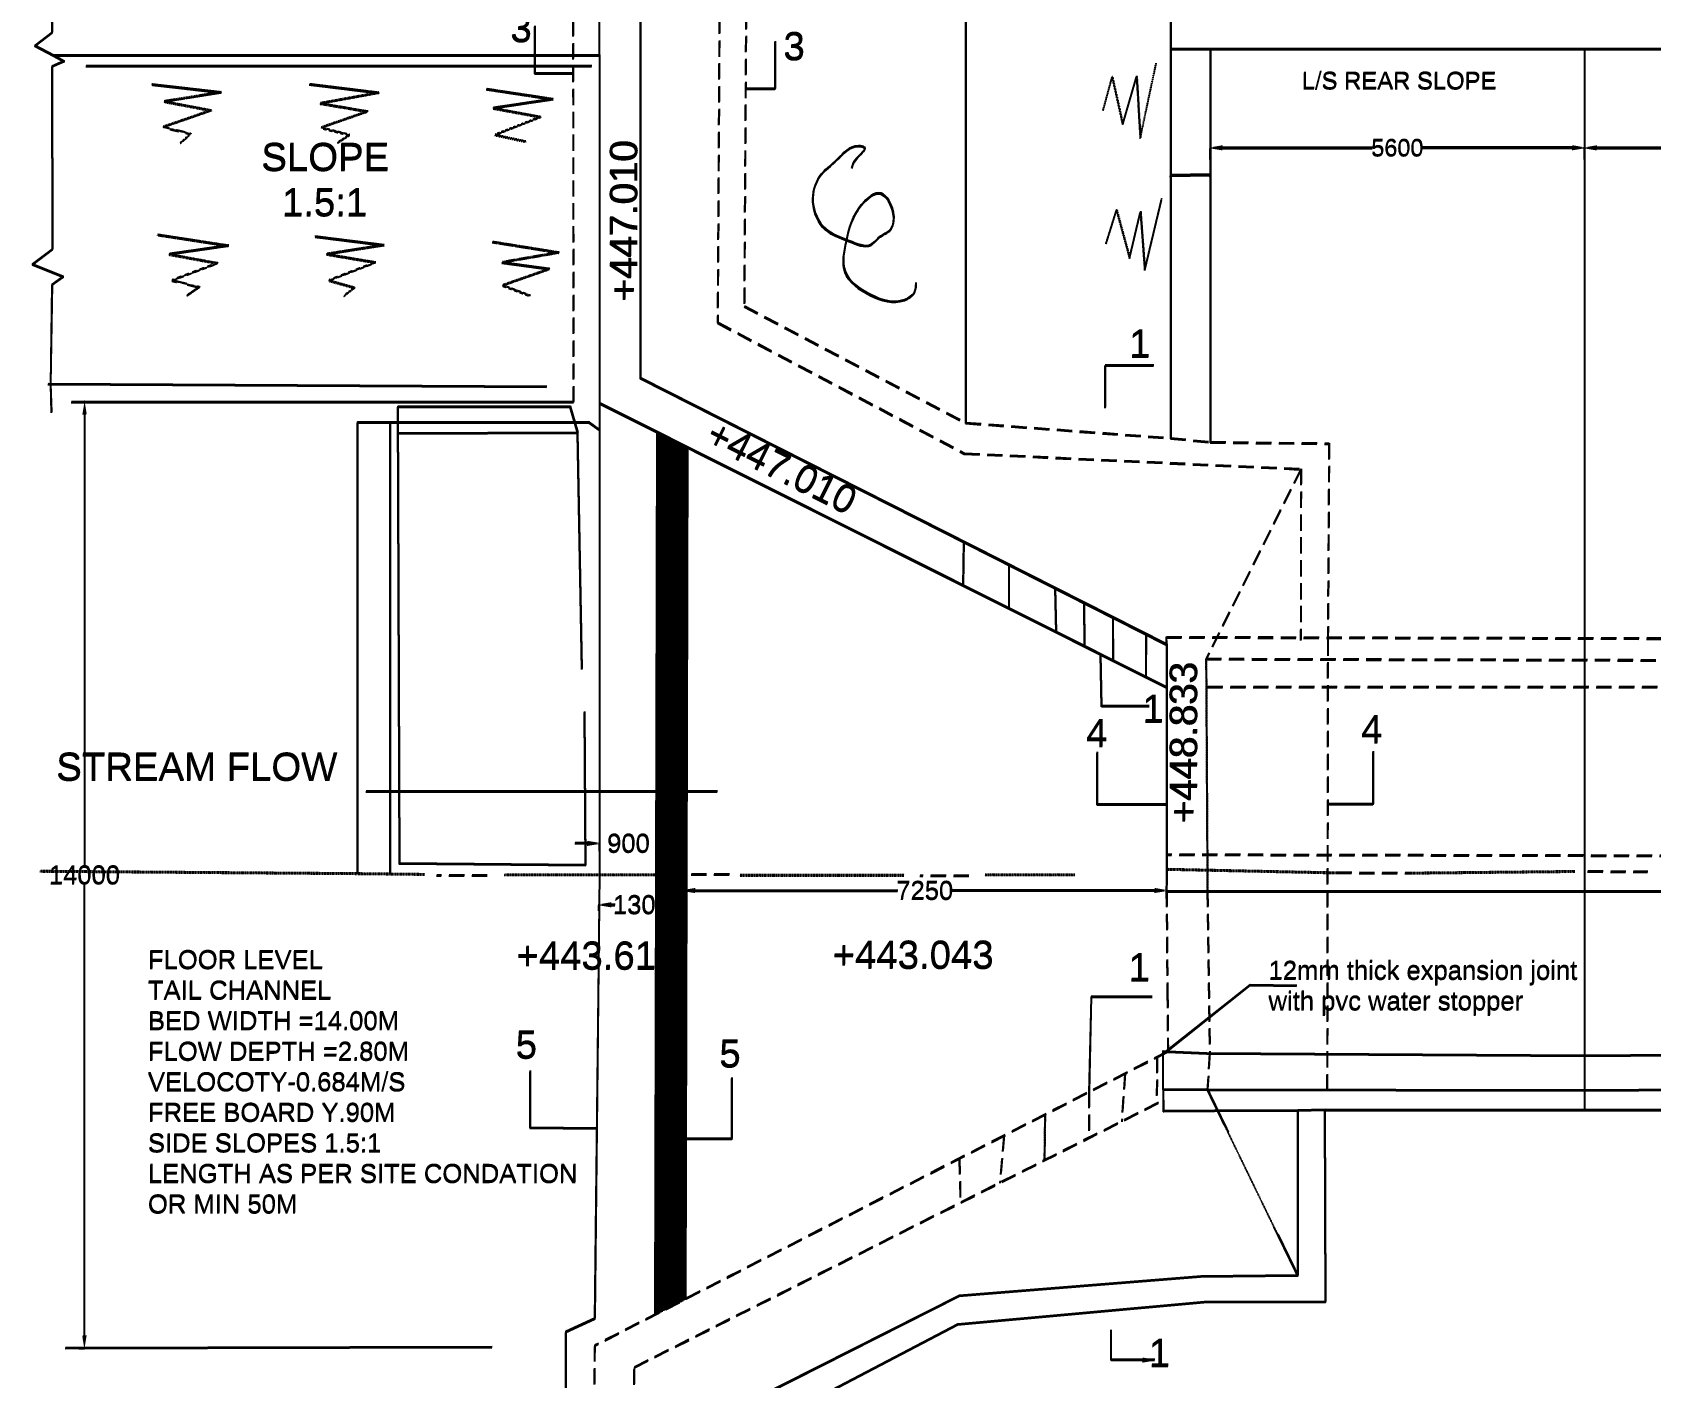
# Model space of a CAD drawing. Header units: inches. Extents: x 112 to 101600, y 95 to 62139.
# Drawn here: x 251 to 26786, y 19334 to 41389 of the extents above; entities that cross this region are included whole.
import ezdxf

# ---------------------------------------------------------------- set-up
doc = ezdxf.new("R2010")
doc.units = ezdxf.units.IN
doc.header["$MEASUREMENT"] = 0
doc.linetypes.add('HIDDEN2', pattern=[0.1875, 0.125, -0.0625])
for name, color, linetype in [('DIM', 7, 'Continuous'), ('DIMENSION', 255, 'Continuous'), ('DRAWING', 7, 'Continuous'), ('HATCH', 7, 'Continuous'), ('TEXT', 255, 'Continuous')]:
    doc.layers.add(name, color=color, linetype=linetype)
doc.styles.get("Standard").update_dxf_attribs({"font": 'arial.ttf'})
doc.linetypes.add('FENCELINE2', pattern='A,0.25,-0.1,[132,ltypeshp.shx,S=0.1,R=0,X=-0.1,Y=0],-0.1,1', length=1.45)
doc.dimstyles.new('HOZ', dxfattribs={"dimtxt": 300, "dimasz": 200, "dimexe": 0.18, "dimexo": 0.0625, "dimgap": 0.09, "dimtad": 0, "dimtih": 1, "dimtoh": 1, "dimdec": 0, "dimzin": 0, "dimdsep": 46, "dimtxsty": 'Standard', "dimcen": 0, "dimadec": 0, "dimazin": 0, "dimtfac": 1, "dimtdec": 0, "dimtofl": 0, "dimtmove": 0, "dimatfit": 3, "dimfxl": 1, "dimtolj": 1, "dimtzin": 0, "dimarcsym": 0})
doc.dimstyles.get("Standard").update_dxf_attribs({"dimtxt": 0.18, "dimasz": 0.18, "dimexe": 0.18, "dimexo": 0.0625, "dimgap": 0.09, "dimtad": 0, "dimtih": 1, "dimtoh": 1, "dimdec": 4, "dimzin": 0, "dimdsep": 46, "dimtxsty": 'Standard', "dimblk": 'OBLIQUE', "dimcen": 0.09, "dimadec": 0, "dimazin": 0, "dimtfac": 1, "dimtdec": 4, "dimtofl": 0, "dimtmove": 0, "dimatfit": 3, "dimfxl": 1, "dimtolj": 1, "dimtzin": 0, "dimarcsym": 0})

# ---------------------------------------------------------------- blocks, each defined once
blk = doc.blocks.new('*D35')
at = {"layer": 'Defpoints', "color": 0, "transparency": 16777216}
for p in [(19564, 39487), (19564, 39307), (25699, 39307)]:
    blk.add_point(p, dxfattribs=at)
at = {"layer": 'DIM', "color": 0, "lineweight": -2, "transparency": 16777216}
for p, q in [((19564, 39307), (19564, 39487)), ((19764, 39487), (22221, 39487)), ((25499, 39487), (23042, 39487)), ((25699, 39307), (25699, 39487))]:
    blk.add_line(p, q, dxfattribs=at)
at = {"layer": 'DIM', "color": 0, "transparency": 16777216}
for points in [[(19764, 39520), (19764, 39454), (19564, 39487)], [(25499, 39520), (25499, 39454), (25699, 39487)]]:
    blk.add_solid(points, dxfattribs=at)
at = {"layer": 'DIM', "color": 0, "transparency": 16777216, "insert": (22631, 39487), "char_height": 275, "attachment_point": 5}
blk.add_mtext('\\A1;5600', dxfattribs=at)
blk = doc.blocks.new('*D36')
at = {"layer": 'Defpoints', "color": 0, "transparency": 16777216}
for p in [(25699, 39307), (35502, 39487), (35502, 39281)]:
    blk.add_point(p, dxfattribs=at)
at = {"layer": 'DIM', "color": 0, "lineweight": -2, "transparency": 16777216}
for p, q in [((25699, 39307), (25699, 39487)), ((25899, 39487), (30134, 39487)), ((35302, 39487), (31033, 39487)), ((35502, 39281), (35502, 39487))]:
    blk.add_line(p, q, dxfattribs=at)
at = {"layer": 'DIM', "color": 0, "transparency": 16777216}
for points in [[(25899, 39520), (25899, 39453), (25699, 39487)], [(35302, 39520), (35302, 39453), (35502, 39487)]]:
    blk.add_solid(points, dxfattribs=at)
at = {"layer": 'DIM', "color": 0, "transparency": 16777216, "insert": (30583, 39487), "char_height": 300, "attachment_point": 5}
blk.add_mtext('\\A1;8925', dxfattribs=at)
blk = doc.blocks.new('*D53')
at = {"layer": 'Defpoints', "color": 0, "transparency": 16777216}
for p in [(10916, 27132), (18848, 27311), (18848, 27191)]:
    blk.add_point(p, dxfattribs=at)
at = {"layer": 'DIM', "color": 0, "lineweight": -2, "transparency": 16777216}
for p, q in [((10916, 27132), (10916, 27311)), ((11116, 27311), (14436, 27311)), ((18648, 27311), (15328, 27311)), ((18848, 27191), (18848, 27311))]:
    blk.add_line(p, q, dxfattribs=at)
at = {"layer": 'DIM', "color": 0, "transparency": 16777216}
for points in [[(11116, 27344), (11116, 27278), (10916, 27311)], [(18648, 27344), (18648, 27278), (18848, 27311)]]:
    blk.add_solid(points, dxfattribs=at)
at = {"layer": 'DIM', "color": 0, "transparency": 16777216, "insert": (14882, 27311), "char_height": 300, "attachment_point": 5}
blk.add_mtext('\\A1;7250', dxfattribs=at)
blk = doc.blocks.new('*D54')
at = {"layer": 'Defpoints', "color": 0, "transparency": 16777216}
for p in [(10928, 27077), (9542, 26985), (10928, 26995)]:
    blk.add_point(p, dxfattribs=at)
at = {"layer": 'DIM', "color": 0, "lineweight": -2, "transparency": 16777216}
for p, q in [((9542, 26985), (9542, 27077)), ((9742, 27077), (9802, 27077)), ((10728, 27077), (10669, 27077)), ((10928, 26995), (10928, 27077))]:
    blk.add_line(p, q, dxfattribs=at)
at = {"layer": 'DIM', "color": 0, "transparency": 16777216}
for points in [[(9742, 27111), (9742, 27044), (9542, 27077)], [(10728, 27111), (10728, 27044), (10928, 27077)]]:
    blk.add_solid(points, dxfattribs=at)
at = {"layer": 'DIM', "color": 0, "transparency": 16777216, "insert": (10235, 27077), "char_height": 300, "attachment_point": 5}
blk.add_mtext('\\A1;1300', dxfattribs=at)
blk = doc.blocks.new('*D55')
at = {"layer": 'Defpoints', "color": 0, "transparency": 16777216}
for p in [(9548, 27965), (10498, 28083), (10498, 27958)]:
    blk.add_point(p, dxfattribs=at)
at = {"layer": 'DIM', "color": 0, "lineweight": -2, "transparency": 16777216}
for p, q in [((9348, 28083), (9148, 28083)), ((9548, 27965), (9548, 28084)), ((10498, 27958), (10498, 28084)), ((10698, 28083), (10898, 28083))]:
    blk.add_line(p, q, dxfattribs=at)
at = {"layer": 'DIM', "color": 0, "transparency": 16777216}
for points in [[(9348, 28117), (9348, 28050), (9548, 28083)], [(10698, 28117), (10698, 28050), (10498, 28083)]]:
    blk.add_solid(points, dxfattribs=at)
at = {"layer": 'DIM', "color": 0, "transparency": 16777216, "insert": (10023, 28083), "char_height": 300, "attachment_point": 5}
blk.add_mtext('\\A1;900', dxfattribs=at)
blk = doc.blocks.new('*D56')
at = {"layer": 'Defpoints', "color": 0, "transparency": 16777216}
for p in [(1107, 35320), (1013, 19810), (1103, 19810)]:
    blk.add_point(p, dxfattribs=at)
at = {"layer": 'DIM', "color": 0, "lineweight": -2, "transparency": 16777216}
for p, q in [((1107, 35320), (1103, 35320)), ((1103, 35120), (1103, 27718)), ((1103, 20010), (1103, 27412)), ((1013, 19810), (1104, 19810))]:
    blk.add_line(p, q, dxfattribs=at)
at = {"layer": 'DIM', "color": 0, "transparency": 16777216}
for points in [[(1070, 35120), (1137, 35120), (1103, 35320)], [(1070, 20010), (1137, 20010), (1103, 19810)]]:
    blk.add_solid(points, dxfattribs=at)
at = {"layer": 'DIM', "color": 0, "transparency": 16777216, "insert": (1103, 27565), "char_height": 300, "attachment_point": 5}
blk.add_mtext('\\A1;14000', dxfattribs=at)
blk = doc.blocks.new('_Oblique')
at = {"color": 0, "linetype": 'ByBlock', "lineweight": -2}
blk.add_line((-0.5, -0.5), (0.5, 0.5), dxfattribs=at)
blk = doc.blocks.new('*D62')
at = {"layer": 'Defpoints', "color": 0, "transparency": 16777216}
for p in [(18912, 39015), (19564, 39039), (19564, 39015)]:
    blk.add_point(p, dxfattribs=at)
at = {"layer": 'DIMENSION', "color": 0, "lineweight": -2, "transparency": 16777216}
for p, q in [((18912, 39015), (18912, 39039)), ((18912, 39039), (19238, 39039)), ((19564, 39039), (19238, 39039)), ((19564, 39015), (19564, 39039))]:
    blk.add_line(p, q, dxfattribs=at)
at = {"layer": 'DIMENSION', "color": 0, "lineweight": -2, "transparency": 16777216, "xscale": 0.18, "yscale": 0.18, "zscale": 0.18, "rotation": 180}
blk.add_blockref('_Oblique', (18912, 39039), dxfattribs=at)
at = {"layer": 'DIMENSION', "color": 0, "lineweight": -2, "transparency": 16777216, "xscale": 0.18, "yscale": 0.18, "zscale": 0.18}
blk.add_blockref('_Oblique', (19564, 39039), dxfattribs=at)
at = {"layer": 'DIMENSION', "color": 0, "transparency": 16777216, "insert": (19238, 39039), "char_height": 0.18, "attachment_point": 5}
blk.add_mtext('\\A1;600', dxfattribs=at)
blk = doc.blocks.new('*D98')
at = {"layer": 'Defpoints', "color": 0, "transparency": 16777216}
for p in [(19568, 39504), (19568, 39324), (25704, 39324)]:
    blk.add_point(p, dxfattribs=at)
at = {"layer": 'DIM', "color": 0, "lineweight": -2, "transparency": 16777216}
for p, q in [((19568, 39324), (19568, 39505)), ((19768, 39504), (22226, 39504)), ((25504, 39504), (23046, 39504)), ((25704, 39324), (25704, 39505))]:
    blk.add_line(p, q, dxfattribs=at)
at = {"layer": 'DIM', "color": 0, "transparency": 16777216}
for points in [[(19768, 39538), (19768, 39471), (19568, 39504)], [(25504, 39538), (25504, 39471), (25704, 39504)]]:
    blk.add_solid(points, dxfattribs=at)
at = {"layer": 'DIM', "color": 0, "transparency": 16777216, "insert": (22636, 39504), "char_height": 275, "attachment_point": 5}
blk.add_mtext('\\A1;5600', dxfattribs=at)
blk = doc.blocks.new('*D99')
at = {"layer": 'Defpoints', "color": 0, "transparency": 16777216}
for p in [(25704, 39324), (35507, 39504), (35507, 39299)]:
    blk.add_point(p, dxfattribs=at)
at = {"layer": 'DIM', "color": 0, "lineweight": -2, "transparency": 16777216}
for p, q in [((25704, 39324), (25704, 39504)), ((25904, 39504), (30139, 39504)), ((35307, 39504), (31037, 39504)), ((35507, 39299), (35507, 39504))]:
    blk.add_line(p, q, dxfattribs=at)
at = {"layer": 'DIM', "color": 0, "transparency": 16777216}
for points in [[(25904, 39537), (25904, 39471), (25704, 39504)], [(35307, 39537), (35307, 39471), (35507, 39504)]]:
    blk.add_solid(points, dxfattribs=at)
at = {"layer": 'DIM', "color": 0, "transparency": 16777216, "insert": (30588, 39504), "char_height": 300, "attachment_point": 5}
blk.add_mtext('\\A1;8925', dxfattribs=at)
blk = doc.blocks.new('*D116')
at = {"layer": 'Defpoints', "color": 0, "transparency": 16777216}
for p in [(10920, 27149), (18853, 27328), (18853, 27208)]:
    blk.add_point(p, dxfattribs=at)
at = {"layer": 'DIM', "color": 0, "lineweight": -2, "transparency": 16777216}
for p, q in [((10920, 27149), (10920, 27329)), ((11120, 27328), (14440, 27328)), ((18653, 27328), (15333, 27328)), ((18853, 27208), (18853, 27329))]:
    blk.add_line(p, q, dxfattribs=at)
at = {"layer": 'DIM', "color": 0, "transparency": 16777216}
for points in [[(11120, 27362), (11120, 27295), (10920, 27328)], [(18653, 27362), (18653, 27295), (18853, 27328)]]:
    blk.add_solid(points, dxfattribs=at)
at = {"layer": 'DIM', "color": 0, "transparency": 16777216, "insert": (14886, 27328), "char_height": 300, "attachment_point": 5}
blk.add_mtext('\\A1;7250', dxfattribs=at)
blk = doc.blocks.new('*D117')
at = {"layer": 'Defpoints', "color": 0, "transparency": 16777216}
for p in [(10933, 27095), (9546, 27003), (10933, 27013)]:
    blk.add_point(p, dxfattribs=at)
at = {"layer": 'DIM', "color": 0, "lineweight": -2, "transparency": 16777216}
for p, q in [((9546, 27003), (9546, 27095)), ((9746, 27095), (9806, 27095)), ((10733, 27095), (10673, 27095)), ((10933, 27013), (10933, 27095))]:
    blk.add_line(p, q, dxfattribs=at)
at = {"layer": 'DIM', "color": 0, "transparency": 16777216}
for points in [[(9746, 27128), (9746, 27061), (9546, 27095)], [(10733, 27128), (10733, 27061), (10933, 27095)]]:
    blk.add_solid(points, dxfattribs=at)
at = {"layer": 'DIM', "color": 0, "transparency": 16777216, "insert": (10240, 27095), "char_height": 300, "attachment_point": 5}
blk.add_mtext('\\A1;1300', dxfattribs=at)
blk = doc.blocks.new('*D118')
at = {"layer": 'Defpoints', "color": 0, "transparency": 16777216}
for p in [(9553, 27983), (10503, 28101), (10503, 27975)]:
    blk.add_point(p, dxfattribs=at)
at = {"layer": 'DIM', "color": 0, "lineweight": -2, "transparency": 16777216}
for p, q in [((9353, 28101), (9153, 28101)), ((9553, 27983), (9553, 28101)), ((10503, 27976), (10503, 28101)), ((10703, 28101), (10903, 28101))]:
    blk.add_line(p, q, dxfattribs=at)
at = {"layer": 'DIM', "color": 0, "transparency": 16777216}
for points in [[(9353, 28134), (9353, 28067), (9553, 28101)], [(10703, 28134), (10703, 28067), (10503, 28101)]]:
    blk.add_solid(points, dxfattribs=at)
at = {"layer": 'DIM', "color": 0, "transparency": 16777216, "insert": (10028, 28101), "char_height": 300, "attachment_point": 5}
blk.add_mtext('\\A1;900', dxfattribs=at)
blk = doc.blocks.new('*D119')
at = {"layer": 'Defpoints', "color": 0, "transparency": 16777216}
for p in [(1112, 35337), (1018, 19827), (1108, 19827)]:
    blk.add_point(p, dxfattribs=at)
at = {"layer": 'DIM', "color": 0, "lineweight": -2, "transparency": 16777216}
for p, q in [((1112, 35337), (1108, 35337)), ((1108, 35137), (1108, 27736)), ((1108, 20027), (1108, 27429)), ((1018, 19827), (1108, 19827))]:
    blk.add_line(p, q, dxfattribs=at)
at = {"layer": 'DIM', "color": 0, "transparency": 16777216}
for points in [[(1075, 35137), (1141, 35137), (1108, 35337)], [(1075, 20027), (1141, 20027), (1108, 19827)]]:
    blk.add_solid(points, dxfattribs=at)
at = {"layer": 'DIM', "color": 0, "transparency": 16777216, "insert": (1108, 27582), "char_height": 300, "attachment_point": 5}
blk.add_mtext('\\A1;14000', dxfattribs=at)
blk = doc.blocks.new('*D125')
at = {"layer": 'Defpoints', "color": 0, "transparency": 16777216}
for p in [(18917, 39033), (19568, 39056), (19568, 39033)]:
    blk.add_point(p, dxfattribs=at)
at = {"layer": 'DIMENSION', "color": 0, "lineweight": -2, "transparency": 16777216}
for p, q in [((18917, 39033), (18917, 39056)), ((18917, 39056), (19242, 39056)), ((19568, 39056), (19243, 39056)), ((19568, 39033), (19568, 39056))]:
    blk.add_line(p, q, dxfattribs=at)
at = {"layer": 'DIMENSION', "color": 0, "lineweight": -2, "transparency": 16777216, "xscale": 0.18, "yscale": 0.18, "zscale": 0.18, "rotation": 180}
blk.add_blockref('_Oblique', (18917, 39056), dxfattribs=at)
at = {"layer": 'DIMENSION', "color": 0, "lineweight": -2, "transparency": 16777216, "xscale": 0.18, "yscale": 0.18, "zscale": 0.18}
blk.add_blockref('_Oblique', (19568, 39056), dxfattribs=at)
at = {"layer": 'DIMENSION', "color": 0, "transparency": 16777216, "insert": (19243, 39056), "char_height": 0.18, "attachment_point": 5}
blk.add_mtext('\\A1;600', dxfattribs=at)

msp = doc.modelspace()

# ---------------------------------------------------------------- linework, layer by layer
at = {"layer": 'DRAWING'}
for points in [[(600.13974, 47840.91623), (583.72565, 46887.78255), (292.05613, 46666.90369), (820.27251, 46461.00221), (605.55049, 46353.76203), (576.25085, 42322.99496), (570.4209, 41377.00662), (291.04352, 41161.36676), (590.29455, 41002.68845), (770.36211, 40907.20736), (568.70962, 40816.08053), (575.72095, 37822.91011), (250.85124, 37576.91469), (753.8754, 37372.79076), (570.48114, 37241.94214), (545.78325, 35608.6148), (559.60992, 35152.85102)], [(604.64117, 47858.31543), (588.22709, 46905.18175), (296.55757, 46684.3029), (824.77395, 46478.40142), (610.05192, 46371.16124), (580.75228, 42340.39417), (574.92233, 41394.40582), (295.54496, 41178.76597), (594.79599, 41020.08766), (774.86354, 40924.60656), (573.21106, 40833.47973), (580.22238, 37840.30931), (255.35268, 37594.3139), (758.37683, 37390.18996), (574.98258, 37259.34134), (550.28469, 35626.01401), (564.11135, 35170.25023)], [(15553.1614, 42322.99496), (15553.1614, 34975.60657)], [(15557.66283, 42340.39417), (15557.66283, 34993.00578)], [(18912.48415, 42322.99496), (18912.48415, 41108.55023), (18912.48415, 34725.66711)], [(18916.98558, 42340.39417), (18916.98558, 41125.94943), (18916.98558, 34743.06631)], [(590.29455, 41002.68845), (9548.3245, 41002.68845), (9548.3245, 41626.4794), (10217.90237, 41626.4794), (10217.90237, 35715.36572), (18847.36278, 31344.41338), (18847.36278, 27661.21063), (18847.36278, 27388.65605)], [(594.79599, 41020.08766), (9552.82594, 41020.08766), (9552.82594, 41643.8786), (10222.4038, 41643.8786), (10222.4038, 35732.76493), (18851.86421, 31361.81258), (18851.86421, 27678.60984), (18851.86421, 27406.05526)], [(9548.3245, 41002.68845), (9548.3245, 35301.20325), (9548.3245, 27580.24484), (9468.21324, 20289.37703), (8991.78444, 20070.46669), (9007.09082, 13151.66245), (11871.14805, 13165.24643), (11864.56535, 18334.60117), (15421.37869, 20197.76706), (19459.09991, 20563.87329), (21457.46132, 20572.78451), (21444.44692, 23713.58753), (25606.91157, 23713.58753), (35419.43364, 23713.58753), (44694.61351, 23713.58753), (55133.2957, 23713.58753), (64429.2798, 23713.58753), (69882.39832, 23713.58753), (74044.64411, 23713.58753), (74509.51137, 23713.58753), (76317.97932, 23713.58753)], [(9552.82594, 41020.08766), (9552.82594, 35318.60246), (9552.82594, 27597.64404), (9472.71467, 20306.77623), (8996.28587, 20087.86589), (9011.59226, 13169.06165), (11875.64948, 13182.64564), (11869.06679, 18352.00037), (15425.88013, 20215.16627), (19463.60134, 20581.27249), (21461.96276, 20590.18372), (21448.94836, 23730.98673), (25611.413, 23730.98673), (35423.93508, 23730.98673), (44699.11494, 23730.98673), (55137.79713, 23730.98673), (64433.78124, 23730.98673), (69886.89976, 23730.98673), (74049.14554, 23730.98673), (74514.0128, 23730.98673), (76322.48075, 23730.98673)], [(18912.48415, 41108.55023), (19563.56246, 41108.55023), (25699.24675, 41108.55023), (34275.02792, 41108.55023)], [(18916.98558, 41125.94943), (19568.06389, 41125.94943), (25703.74818, 41125.94943), (34279.52935, 41125.94943)], [(19563.56246, 41108.55023), (19563.56246, 34659.50845)], [(19568.06389, 41125.94943), (19568.06389, 34676.90765)], [(25699.24675, 41108.55023), (25699.24675, 27361.36947), (25699.24675, 24602.39838), (25699.24675, 24187.49258)], [(25703.74818, 41125.94943), (25703.74818, 27378.76867), (25703.74818, 24619.79758), (25703.74818, 24204.89179)], [(888.48797, 35320.05307), (9123.31308, 35320.05307)], [(892.9894, 35337.45227), (9127.81452, 35337.45227)], [(9548.3245, 35301.20325), (18847.36278, 30640.21344)], [(9552.82594, 35318.60246), (18851.86421, 30657.61264)], [(9548.3245, 34861.10966), (9382.38453, 34981.84167), (9200.58323, 34981.84167), (6110.81263, 34981.84167), (5578.85431, 34981.84167), (5578.85431, 28376.5181), (5578.85431, 27590.49486)], [(9552.82594, 34878.50886), (9386.88597, 34999.24087), (9205.08467, 34999.24087), (6115.31407, 34999.24087), (5583.35575, 34999.24087), (5583.35575, 28393.9173), (5583.35575, 27607.89407)], [(6110.81263, 34981.84167), (6110.81263, 28379.65942), (6110.81263, 27584.47867)], [(6115.31407, 34999.24087), (6115.31407, 28397.05863), (6115.31407, 27601.87788)], [(10489.83398, 34829.28713), (10455.72507, 20353.69784)], [(10494.33541, 34846.68634), (10460.2265, 20371.09704)], [(10513.49902, 34817.42542), (10479.44672, 20365.86305)], [(10518.00046, 34834.82462), (10483.94816, 20383.26225)], [(10537.16406, 34805.56371), (10503.16838, 20378.02826)], [(10541.6655, 34822.96291), (10507.66982, 20395.42747)], [(10560.82911, 34793.70199), (10526.89004, 20390.19347)], [(10565.33054, 34811.1012), (10531.39147, 20407.59268)], [(10584.49415, 34781.84028), (10550.6117, 20402.35869)], [(10588.99558, 34799.23949), (10555.11313, 20419.75789)], [(10608.15919, 34769.97857), (10574.33335, 20414.5239)], [(10612.66063, 34787.37777), (10578.83479, 20431.92311)], [(10636.32567, 34775.51606), (10602.55645, 20444.08832)], [(10659.99071, 34763.65435), (10626.2781, 20456.25353)], [(10631.82424, 34758.11686), (10598.05501, 20426.68911)], [(10655.48928, 34746.25514), (10621.77667, 20438.85433)], [(10679.15432, 34734.39343), (10645.49833, 20451.01954)], [(10683.65576, 34751.79263), (10649.99976, 20468.41874)], [(10702.81937, 34722.53172), (10669.21999, 20463.18475)], [(10707.3208, 34739.93092), (10673.72142, 20480.58396)], [(10726.48441, 34710.67), (10692.94164, 20475.34997)], [(10730.98584, 34728.06921), (10697.44308, 20492.74917)], [(10750.14945, 34698.80829), (10716.6633, 20487.51518)], [(10754.65089, 34716.20749), (10721.16474, 20504.91438)], [(10773.81449, 34686.94658), (10740.38496, 20499.68039)], [(10778.31593, 34704.34578), (10744.88639, 20517.0796)], [(10797.47954, 34675.08486), (10764.10662, 20511.84561)], [(10797.47954, 34675.08486), (10764.10662, 20511.84561)], [(10801.98097, 34692.48407), (10768.60805, 20529.24481)], [(10801.98097, 34692.48407), (10768.60805, 20529.24481)], [(10821.14458, 34663.22315), (10787.82827, 20524.01082)], [(10825.64601, 34680.62235), (10792.32971, 20541.41002)], [(10844.80962, 34651.36144), (10811.54993, 20536.17603)], [(10849.31106, 34668.76064), (10816.05137, 20553.57524)], [(10868.47467, 34639.49972), (10835.27159, 20548.34125)], [(10868.47467, 34639.49972), (10835.27159, 20548.34125)], [(10872.9761, 34656.89893), (10839.77302, 20565.74045)], [(10872.9761, 34656.89893), (10839.77302, 20565.74045)], [(10892.13971, 34627.63801), (10858.99325, 20560.50646)], [(10896.64114, 34645.03721), (10863.49468, 20577.90566)], [(10915.80475, 34615.7763), (10882.71491, 20572.67167)], [(10920.30619, 34633.1755), (10887.21634, 20590.07088)], [(10939.4698, 34603.91458), (10906.43656, 20584.83689)], [(10943.97123, 34621.31379), (10910.938, 20602.23609)], [(10963.13484, 34592.05287), (10930.15822, 20597.0021)], [(10963.13484, 34592.05287), (10930.15822, 20597.0021)], [(10967.63627, 34609.45207), (10934.65966, 20614.4013)], [(10967.63627, 34609.45207), (10934.65966, 20614.4013)], [(10986.79988, 34580.19116), (10953.87988, 20609.16731)], [(10991.30132, 34597.59036), (10958.38131, 20626.56652)], [(15518.63306, 33030.46538), (15509.85401, 32313.08475)], [(15523.13449, 33047.86458), (15514.35545, 32330.48395)], [(16260.11214, 32654.895), (16260.11214, 31938.5227)], [(16264.61357, 32672.2942), (16264.61357, 31955.9219)], [(17015.00434, 32272.53067), (17032.39096, 31549.93818)], [(17019.50577, 32289.92987), (17036.8924, 31567.33738)], [(17493.27711, 32030.27827), (17498.61433, 31316.25139)], [(17497.77855, 32047.67747), (17503.11576, 31333.65059)], [(17965.38035, 31791.15083), (17967.31557, 31081.32261)], [(17969.88178, 31808.55003), (17971.817, 31098.72181)], [(18509.00941, 31515.79448), (18506.6083, 30811.01101)], [(18513.51084, 31533.19368), (18511.10973, 30828.41021)], [(77222.16339, 27294.41345), (18847.3635, 27294.41345), (18847.36278, 27388.65605)], [(77226.66482, 27311.81265), (18851.86494, 27311.81265), (18851.86421, 27406.05526)], [(18795.39431, 24070.74159), (18795.39431, 24689.31258), (18874.31077, 24686.10447)], [(18874.31077, 24686.10447), (19507.99396, 24660.34395), (25703.74818, 24619.79758), (35476.30409, 24691.31182), (44679.14409, 24656.2491), (55100.11206, 24684.10894), (64459.60933, 24570.12072), (69887.40556, 24533.5038), (76661.86345, 24570.36238), (76644.00667, 24096.6433)], [(18790.89288, 24053.34239), (18790.89288, 24671.91338), (18869.80934, 24668.70526)], [(18869.80934, 24668.70526), (19503.49252, 24642.94475), (25699.24675, 24602.39838), (35471.80265, 24673.91262), (44674.64265, 24638.8499), (55095.61062, 24666.70974), (64455.1079, 24552.72151), (69882.90413, 24516.1046), (76657.36202, 24552.96318), (76639.50523, 24079.24409)], [(25699.24675, 24187.49258), (25699.24675, 24036.45183), (25699.24675, 23713.58753)], [(25703.74818, 24204.89179), (25703.74818, 24053.85103), (25703.74818, 23730.98673)], [(18790.89288, 24053.34239), (19514.84211, 24046.45538), (25699.24675, 24036.45183), (35471.80265, 24097.63426), (44672.91752, 24097.63426), (55148.34621, 24090.98873), (64453.16375, 24100.63254), (69879.97135, 24100.63254), (76639.50523, 24079.24409), (74508.514, 21208.75199), (74509.51137, 23713.58753)], [(18790.89288, 24053.34239), (18792.39162, 23691.73811)], [(18795.39431, 24070.74159), (19519.34354, 24063.85458), (25703.74818, 24053.85103), (35476.30409, 24115.03346), (44677.41895, 24115.03346), (55152.84764, 24108.38793), (64457.66519, 24118.03174), (69884.47278, 24118.03174), (76644.00667, 24096.6433), (74513.01544, 21226.15119), (74514.0128, 23730.98673)], [(18795.39431, 24070.74159), (18796.89306, 23709.13732)], [(20995.42901, 23703.46296), (20995.42901, 20998.46697), (19406.85067, 20981.7833), (15449.01461, 20663.9883), (11388.06397, 18612.00671), (11411.21717, 13578.08472), (10030.76218, 13590.50736)], [(20999.93045, 23720.86217), (20999.93045, 21015.86618), (19411.3521, 20999.1825), (15453.51604, 20681.38751), (11392.5654, 18629.40591), (11415.71861, 13595.48392), (10035.26362, 13607.90656)], [(18801.23493, 23691.77477), (18792.39162, 23691.73811)], [(18805.73636, 23709.17397), (18796.89306, 23709.13732)], [(21444.44692, 23713.58753), (20995.42901, 23703.46296), (19632.05302, 23695.21827), (18801.23493, 23691.77477)], [(21448.94836, 23730.98673), (20999.93045, 23720.86217), (19636.55446, 23712.61748), (18805.73636, 23709.17397)], [(790.40486, 19809.16915), (7787.25906, 19828.30319)], [(794.9063, 19826.56835), (7791.76049, 19845.70239)]]:
    msp.add_lwpolyline(points, dxfattribs=at)
at = {"layer": 'DRAWING', "color": 3, "linetype": 'HIDDEN2', "ltscale": 2000}
for points in [[(9123.31308, 35320.05307), (9120.5609, 42065.57374), (11952.91276, 42061.93202)], [(9127.81452, 35337.45227), (9125.06234, 42082.97294), (11957.41419, 42079.33122)], [(11952.91276, 42061.93202), (11920.74968, 36890.64014), (15553.1614, 34975.60657), (18912.48415, 34725.66711), (19563.56246, 34659.50845), (21511.50071, 34637.45646), (21490.73446, 31419.06011), (21478.80381, 24043.27858)], [(11957.41419, 42079.33122), (11925.25111, 36908.03935), (15557.66283, 34993.00578), (18916.98558, 34743.06631), (19568.06389, 34676.90765), (21516.00214, 34654.85567), (21495.2359, 31436.45932), (21483.30525, 24060.67778)], [(10217.90237, 41626.4794), (11514.09528, 41615.00394), (11485.06592, 36619.80728), (15530.77226, 34474.61872), (21048.789, 34217.74288), (21047.47413, 31418.22007)], [(10222.4038, 41643.8786), (11518.59671, 41632.40315), (11489.56736, 36637.20649), (15535.27369, 34492.01792), (21053.29043, 34235.14209), (21051.97556, 31435.61927)], [(21053.29043, 34235.14209), (19498.80749, 31123.38853)], [(21048.789, 34217.74288), (19494.30605, 31105.98932)], [(18847.36278, 31344.41338), (18844.89037, 31463.61027), (35481.75671, 31420.12288), (55128.49342, 31380.73228), (76662.61015, 31275.45228)], [(18851.86421, 31361.81258), (18849.3918, 31481.00948), (35486.25815, 31437.52208), (55132.99486, 31398.13148), (76667.11159, 31292.85149)], [(19494.30605, 31105.98932), (76018.4768, 30956.42239)], [(19498.80749, 31123.38853), (76022.97823, 30973.82159)], [(40767.29228, 30646.58206), (19516.67422, 30640.7392)], [(40771.79372, 30663.98127), (19521.17565, 30658.1384)], [(76680.3515, 27775.53567), (18847.36278, 27894.09008)], [(76684.85294, 27792.93487), (18851.86421, 27911.48928)], [(21631.19765, 27602.56485), (22874.93912, 27598.63338)], [(21635.69908, 27619.96406), (22879.44055, 27616.03258)], [(25751.66088, 27624.55328), (26734.58613, 27618.15575)], [(25756.16232, 27641.95248), (26739.08756, 27635.55495)], [(7706.32817, 27553.78579), (6876.12894, 27553.78579)], [(7710.82961, 27571.18499), (6880.63037, 27571.18499)], [(11677.69253, 27569.1494), (10890.41032, 27569.1494)], [(11682.19396, 27586.54861), (10894.91175, 27586.54861)], [(15604.28352, 27550.0825), (14804.35266, 27550.0825)], [(15608.78495, 27567.4817), (14808.8541, 27567.4817)], [(18847.3635, 27294.41345), (18859.68636, 25638.83807)], [(18851.86494, 27311.81265), (18864.18779, 25656.23728)], [(19516.67422, 27294.41345), (19555.27457, 24640.8397), (19514.84211, 24046.45538)], [(19521.17565, 27311.81265), (19559.776, 24658.23891), (19519.34354, 24063.85458)], [(18859.68636, 25638.83807), (18869.80934, 24668.70526), (9468.16801, 19847.24747), (9420.70539, 13582.81986), (10030.76218, 13590.50736)], [(18864.18779, 25656.23728), (18874.31077, 24686.10447), (9472.66945, 19864.64668), (9425.20683, 13600.21906), (10035.26362, 13607.90656)], [(18691.49666, 24577.26091), (18684.34561, 23818.37406)], [(18695.99809, 24594.66011), (18688.84705, 23835.77327)], [(18164.26693, 24306.88089), (18113.22659, 23530.05803)], [(18168.76836, 24324.2801), (18117.72802, 23547.45724)], [(10106.27651, 13607.26752), (10124.3996, 19512.21307), (18796.14368, 23889.93945)], [(17574.45846, 24004.40854), (17575.19728, 23258.44657)], [(17578.9599, 24021.80774), (17579.69872, 23275.84577)], [(10101.77507, 13589.86832), (10119.89817, 19494.81387), (18791.64225, 23872.54025)], [(16180.34721, 23289.46437), (16113.96535, 22520.77794)], [(16184.84864, 23306.86358), (16118.46679, 22538.17715)], [(15449.74278, 22914.78741), (15464.04997, 22192.68342)], [(15454.24421, 22932.18662), (15468.55141, 22210.08263)]]:
    msp.add_lwpolyline(points, dxfattribs=at)
at = {"layer": 'DRAWING', "color": 6, "linetype": 'HIDDEN2'}
for points in [[(17805.86504, 40099.81956), (17955.23068, 40649.49567), (18128.18059, 39872.09647), (18356.15999, 40657.34821), (18415.8872, 39649.5863), (18674.67293, 40865.06205)], [(17810.36647, 40117.21877), (17959.73212, 40666.89488), (18132.68203, 39889.49567), (18360.66143, 40674.74742), (18420.38864, 39666.9855), (18679.17436, 40882.46125)], [(2203.11536, 40526.88015), (3347.51917, 40395.70286), (2409.48325, 40245.7857), (3182.42495, 40099.61677), (2390.72281, 39826.01823), (2844.73181, 39717.32831), (2672.13332, 39559.9156)], [(2207.6168, 40544.27936), (3352.0206, 40413.10207), (2413.98468, 40263.1849), (3186.92638, 40117.01597), (2395.22425, 39843.41743), (2849.23324, 39734.72751), (2676.63476, 39577.3148)], [(4788.46326, 40530.04832), (5931.28455, 40389.66525), (4970.50788, 40214.50307), (5746.38135, 40082.02424), (4983.77075, 39817.06658), (5454.59962, 39697.83572), (5249.0263, 39565.35689)], [(4792.9647, 40547.44752), (5935.78598, 40407.06445), (4975.00932, 40231.90227), (5750.88279, 40099.42344), (4988.27218, 39834.46578), (5459.10106, 39715.23492), (5253.52774, 39582.75609)], [(7691.9762, 40450.83068), (8792.10666, 40283.89429), (7804.33025, 40136.25885), (8585.01785, 39992.01664), (7835.91879, 39699.02435), (8336.82248, 39590.8427)], [(7696.47763, 40468.22989), (8796.60809, 40301.2935), (7808.83169, 40153.65805), (8589.51928, 40009.41585), (7840.42023, 39716.42356), (8341.32392, 39608.24191)], [(17855.71796, 37917.80257), (18026.76435, 38465.95918), (18240.57213, 37682.87844), (18418.74534, 38437.48352), (18490.01445, 37483.54879), (18767.96495, 38651.05081)], [(17860.2194, 37935.20177), (18031.26579, 38483.35838), (18245.07356, 37700.27764), (18423.24678, 38454.88272), (18494.51588, 37500.948), (18772.46638, 38668.45001)], [(2303.67707, 38061.33462), (3466.75092, 37882.18378), (2488.4643, 37741.03447), (3287.39864, 37594.45648), (2537.37848, 37312.15786), (2988.47774, 37203.58158), (2781.95024, 37062.43246)], [(2308.1785, 38078.73383), (3471.25235, 37899.58298), (2492.96574, 37758.43368), (3291.90008, 37611.85568), (2541.87991, 37329.55707), (2992.97918, 37220.98079), (2786.45168, 37079.83166)], [(4881.76895, 38033.05572), (6018.70509, 37891.09853), (5073.31791, 37742.96924), (5876.58796, 37607.18395), (5110.39212, 37310.92538), (5530.56424, 37193.65634), (5357.55217, 37057.87104)], [(4886.27038, 38050.45493), (6023.20652, 37908.49773), (5077.81935, 37760.36845), (5881.08939, 37624.58315), (5114.89355, 37328.32459), (5535.06568, 37211.05554), (5362.0536, 37075.27024)], [(7796.81005, 37962.52205), (8887.56448, 37787.19581), (7953.52784, 37624.39278), (8737.11546, 37517.94457), (7966.06493, 37248.69332), (8417.41156, 37079.6285)], [(7792.30862, 37945.12285), (8883.06305, 37769.79661), (7949.02641, 37606.99358), (8732.61402, 37500.54536), (7961.56349, 37231.29412), (8412.91012, 37062.2293)]]:
    msp.add_lwpolyline(points, dxfattribs=at)
at = {"layer": 'DRAWING', "color": 3, "linetype": 'FENCELINE2', "ltscale": 600}
for points in [[(9419.87335, 40824.05239), (1129.51593, 40824.05239)], [(9424.37478, 40841.45159), (1134.01736, 40841.45159)], [(506.24633, 35615.14539), (8682.19185, 35573.44824)], [(510.74776, 35632.54459), (8686.69329, 35590.84744)], [(6239.05544, 35244.15351), (6264.82541, 27757.73568), (9323.10677, 27728.90156), (9306.06333, 30240.0991)], [(6239.05544, 35244.15351), (9066.60244, 35243.13716), (9190.41197, 34809.64012)], [(6243.55688, 35261.55271), (6269.32685, 27775.13488), (9327.6082, 27746.30077), (9310.56476, 30257.49831)], [(6243.55688, 35261.55271), (9071.10387, 35260.53636), (9194.9134, 34827.03932)], [(9259.78021, 30942.16337), (9190.41197, 34809.64012), (6240.58609, 34799.48614)], [(9264.28164, 30959.56257), (9194.9134, 34827.03932), (6245.08752, 34816.88534)]]:
    msp.add_lwpolyline(points, dxfattribs=at)
at = {"layer": 'DRAWING', "color": 2, "linetype": 'HIDDEN2'}
for points in [[(19494.30605, 31105.98932), (19516.67422, 27294.41345)], [(19498.80749, 31123.38853), (19521.17565, 27311.81265)], [(372.59911, 27629.26853), (5578.85431, 27590.49486), (6110.81263, 27584.47867), (6682.99438, 27577.71227)], [(377.10054, 27646.66773), (5583.35575, 27607.89407), (6115.31407, 27601.87788), (6687.49581, 27595.11148)], [(18847.36278, 27661.21063), (21631.19765, 27602.56485)], [(18851.86421, 27678.60984), (21635.69908, 27619.96406)], [(22874.93912, 27598.63338), (25541.32844, 27625.92226)], [(22879.44055, 27616.03258), (25545.82988, 27643.32147)], [(7987.93578, 27571.00233), (10596.01164, 27571.00233)], [(7992.43722, 27588.40153), (10600.51308, 27588.40153)], [(11849.90431, 27563.30015), (14541.55796, 27563.30015)], [(11854.40574, 27580.69935), (14546.0594, 27580.69935)], [(15867.03545, 27569.17334), (17344.03078, 27569.17334)], [(15871.53688, 27586.57254), (17348.53221, 27586.57254)], [(19514.84211, 24046.45538), (20995.42901, 20998.46697)], [(19519.34354, 24063.85458), (20999.93045, 21015.86618)]]:
    msp.add_lwpolyline(points, dxfattribs=at)
at = {"layer": 'DRAWING', "color": 3, "linetype": 'HIDDEN2'}
for points in [[(16852.46749, 23634.14882), (16842.56781, 22888.59579)], [(16856.96892, 23651.54803), (16847.06925, 22905.99499)]]:
    msp.add_lwpolyline(points, dxfattribs=at)
at = {"layer": 'HATCH'}
for points in [[(13687.5781, 39156.1966), (13756.29794, 39305.96118), (13893.69627, 39490.11665), (13792.56374, 39511.54496), (13449.7216, 39296.94967), (13152.05789, 39006.45064), (13044.79583, 38605.43653), (13250.16168, 38153.87177), (13639.36917, 37961.01752), (13997.92959, 37896.73286), (14160.35448, 38037.547), (14295.19825, 38120.1989), (14289.06872, 38619.17081), (14163.41924, 38732.43423), (13838.56947, 38542.64133), (13593.39946, 37967.13993), (13573.27653, 37453.82799), (13990.06513, 37076.69093), (14549.05235, 36993.42698), (14715.76791, 37120.77193), (14740.28485, 37272.60625)], [(13692.07954, 39173.5958), (13760.79937, 39323.36038), (13898.1977, 39507.51586), (13797.06517, 39528.94417), (13454.22304, 39314.34888), (13156.55933, 39023.84984), (13049.29726, 38622.83573), (13254.66312, 38171.27097), (13643.8706, 37978.41672), (14002.43102, 37914.13207), (14164.85591, 38054.94621), (14299.69968, 38137.59811), (14293.57015, 38636.57001), (14167.92068, 38749.83343), (13843.0709, 38560.04053), (13597.90089, 37984.53914), (13577.77796, 37471.22719), (13994.56656, 37094.09014), (14553.55378, 37010.82619), (14720.26934, 37138.17113), (14744.78628, 37290.00545)]]:
    msp.add_spline(points, degree=3, dxfattribs=at)

# ---------------------------------------------------------------- texts
at = {"layer": 'DIM', "attachment_point": 5}
for s, insert, char_height in [('\\A1;3', (8262.7447, 41445.97799), 450), ('\\A1;3', (8267.24613, 41463.37719), 450), ('\\A1;3', (12744.35341, 41167.51674), 450), ('\\A1;3', (12739.85198, 41150.11754), 450), ('\\A1;L/S REAR SLOPE', (22659.25082, 40586.79078), 279.7489789), ('\\A1;L/S REAR SLOPE', (22663.75225, 40604.18999), 279.7489789), ('\\A1;SLOPE', (5051.98419, 39333.72613), 450), ('\\A1;SLOPE', (5056.48562, 39351.12533), 450), ('\\A1;1.5:1', (5040.71794, 38590.9882), 450), ('\\A1;1.5:1', (5045.21937, 38608.3874), 450), ('\\A1;1', (18407.21379, 36276.06415), 450), ('\\A1;1', (18411.71523, 36293.46336), 450), ('\\A1;1', (18630.4124, 30307.67647), 450), ('\\A1;1', (18625.91097, 30290.27727), 450), ('\\A1;4', (17702.31721, 29890.67638), 450), ('\\A1;4', (17706.81864, 29908.07559), 450), ('\\A1;4', (22211.56852, 29953.35745), 450), ('\\A1;4', (22216.06995, 29970.75665), 450), ('\\A1;STREAM FLOW', (2945.52459, 29337.17608), 450), ('\\A1;STREAM FLOW', (2950.02603, 29354.57528), 450), ('\\A1;+443.610', (9505.81702, 26240.8699), 450), ('\\A1;+443.610', (9510.31845, 26258.2691), 450), ('\\A1;+443.043', (14691.10261, 26254.19235), 450), ('\\A1;+443.043', (14695.60404, 26271.59156), 450), ('\\A1;1', (18398.71498, 26052.35297), 450), ('\\A1;1', (18403.21641, 26069.75217), 450), ('\\A1;5', (8349.24746, 24781.7692), 450), ('\\A1;5', (8353.7489, 24799.16841), 450), ('\\A1;5', (11688.35529, 24636.67819), 450), ('\\A1;5', (11692.85673, 24654.0774), 450), ('\\A1;1', (18729.74795, 19728.40866), 450), ('\\A1;1', (18734.24938, 19745.80786), 450)]:
    msp.add_mtext(s, dxfattribs=dict(at, insert=insert, char_height=char_height))
at = {"layer": 'DIM', "char_height": 450, "attachment_point": 5}
for s, insert, rotation in [('\\A1;+447.010', (9946.67944, 38291.63903), 90), ('\\A1;+447.010', (9951.18088, 38309.03823), 90), ('\\A1;+447.010', (12535.89278, 34252.19332), 333.37843569), ('\\A1;+447.010', (12540.39422, 34269.59253), 333.37843569), ('\\A1;+448.833', (19130.1658, 29755.01955), 90), ('\\A1;+448.833', (19125.66437, 29737.62035), 90)]:
    msp.add_mtext(s, dxfattribs=dict(at, insert=insert, rotation=rotation))
at = {"layer": 'TEXT', "char_height": 300.4634801, "attachment_point": 1}
for s, insert, width in [('FLOOR LEVEL \\PTAIL CHANNEL \\PBED WIDTH =14.00M \\PFLOW DEPTH =2.80M \\PVELOCOTY-0.684M/S \\PFREE BOARD Y.90M \\PSIDE SLOPES 1.5:1\\PLENGTH AS PER SITE CONDATION OR MIN 50M', (2143.9396, 26328.5037), 7342.9026341), ('FLOOR LEVEL \\PTAIL CHANNEL \\PBED WIDTH =14.00M \\PFLOW DEPTH =2.80M \\PVELOCOTY-0.684M/S \\PFREE BOARD Y.90M \\PSIDE SLOPES 1.5:1\\PLENGTH AS PER SITE CONDATION OR MIN 50M', (2148.44104, 26345.9029), 7342.9026341), ('12mm thick expansion joint with pvc water stopper', (20518.57673, 26152.11514), 5180.6700146), ('12mm thick expansion joint with pvc water stopper', (20523.07817, 26169.51435), 5180.6700146)]:
    msp.add_mtext(s, dxfattribs=dict(at, insert=insert, width=width))

# ---------------------------------------------------------------- dimensions: what is measured, and where the dimension line sits
at = {"layer": 'DIM'}
for base, p1, p2, picture, middle in [((19563.56246, 39486.93936), (25699.24675, 39306.91239), (19563.56246, 39306.91239), '*D35', (22631.38392, 39486.93936)), ((19568.06389, 39504.33857), (25703.74818, 39324.31159), (19568.06389, 39324.31159), '*D98', (22635.88535, 39504.33857))]:
    dim = msp.add_linear_dim(base=base, p1=p1, p2=p2, text='5600', dimstyle='HOZ', override={"dimtxt": 275}, dxfattribs=at)
    dim.commit()
    dim.dimension.update_dxf_attribs({"geometry": picture, "text_midpoint": middle, "dimtype": 160})
for base, p1, p2, picture, middle in [((35502.30515, 39486.66464), (25699.24675, 39306.91239), (35502.30515, 39281.28801), '*D36', (30583.4963, 39486.66464)), ((35506.80658, 39504.06384), (25703.74818, 39324.31159), (35506.80658, 39298.68721), '*D99', (30587.99774, 39504.06384))]:
    dim = msp.add_linear_dim(base=base, p1=p1, p2=p2, text='8925', dimstyle='HOZ', dxfattribs=at)
    dim.commit()
    dim.dimension.update_dxf_attribs({"geometry": picture, "text_midpoint": middle, "dimtype": 160})
for base, p1, p2, picture, middle in [((1103.36337, 19809.77897), (1107.1761, 35320.05307), (1013.4013, 19809.77897), '*D56', (1103.36337, 27564.91602)), ((1107.8648, 19827.17817), (1111.67753, 35337.45227), (1017.90273, 19827.17817), '*D119', (1107.8648, 27582.31522))]:
    dim = msp.add_linear_dim(base=base, p1=p1, p2=p2, angle=90, text='14000', dimstyle='HOZ', dxfattribs=at)
    dim.commit()
    dim.dimension.update_dxf_attribs({"geometry": picture, "text_midpoint": middle})
for base, p1, p2, text, picture, middle in [((10498.05679, 28083.33517), (9548.3245, 27965.25225), (10498.05679, 27958.09533), '900', '*D55', (10023.19065, 28083.33517)), ((10502.55822, 28100.73438), (9552.82594, 27982.65146), (10502.55822, 27975.49453), '900', '*D118', (10027.69208, 28100.73438)), ((18848.13354, 27310.95046), (10915.65164, 27131.91556), (18848.13354, 27190.95898), '7250', '*D53', (14881.89259, 27310.95046)), ((18852.63497, 27328.34966), (10920.15307, 27149.31476), (18852.63497, 27208.35819), '7250', '*D116', (14886.39402, 27328.34966)), ((10928.38939, 27077.17782), (9541.78692, 26985.26436), (10928.38939, 26995.37188), '1300', '*D54', (10235.08816, 27077.17782)), ((10932.89083, 27094.57702), (9546.28836, 27002.66356), (10932.89083, 27012.77108), '1300', '*D117', (10239.58959, 27094.57702))]:
    dim = msp.add_linear_dim(base=base, p1=p1, p2=p2, text=text, dimstyle='HOZ', dxfattribs=at)
    dim.commit()
    dim.dimension.update_dxf_attribs({"geometry": picture, "text_midpoint": middle})
at = {"layer": 'DIMENSION'}
for base, p1, p2, picture, middle in [((19563.56246, 39038.64317), (18912.48415, 39015.12867), (19563.56246, 39015.12867), '*D62', (19238.0233, 39038.64317)), ((19568.06389, 39056.04238), (18916.98558, 39032.52788), (19568.06389, 39032.52788), '*D125', (19242.52474, 39056.04238))]:
    dim = msp.add_linear_dim(base=base, p1=p1, p2=p2, text='600', dimstyle='Standard', dxfattribs=at)
    dim.commit()
    dim.dimension.update_dxf_attribs({"geometry": picture, "text_midpoint": middle})

# ---------------------------------------------------------------- leaders
at = {"layer": 'DRAWING'}
for points, dimstyle in [([(8483.16518, 41476.79827), (8483.16518, 40706.20701), (9121.11542, 40706.4673)], 'Standard'), ([(8487.66662, 41494.19747), (8487.66662, 40723.60622), (9125.61685, 40723.8665)], 'Standard'), ([(12426.78263, 41225.27321), (12426.78263, 40451.47874), (11942.91519, 40454.48817)], 'Standard'), ([(12431.28407, 41242.67241), (12431.28407, 40468.87794), (11947.41662, 40471.88738)], 'Standard'), ([(18634.78675, 35914.85478), (17838.59103, 35914.85478), (17838.59103, 35228.42068)], 'Standard'), ([(18639.28818, 35932.25398), (17843.09247, 35932.25398), (17843.09247, 35245.81988)], 'Standard'), ([(18561.24256, 30332.4544), (17780.02496, 30332.4544), (17768.00656, 31181.22297)], 'Standard'), ([(18565.744, 30349.8536), (17784.52639, 30349.8536), (17772.508, 31198.62217)], 'Standard'), ([(17705.63931, 29574.3848), (17705.63931, 28722.694), (18847.36278, 28722.694)], 'Standard'), ([(17710.14074, 29591.784), (17710.14074, 28740.0932), (18851.86421, 28740.0932)], 'Standard'), ([(22232.72971, 29584.94084), (22232.72971, 28722.694), (21486.37493, 28723.90126)], 'Standard'), ([(22237.23114, 29602.34005), (22237.23114, 28740.0932), (21490.87636, 28741.30047)], 'Standard'), ([(18610.38421, 25564.39826), (17610.38529, 25564.39826), (17574.45846, 24004.40854)], 'Standard'), ([(18614.88565, 25581.79746), (17614.88672, 25581.79746), (17578.9599, 24021.80774)], 'Standard'), ([(8406.59172, 24349.94353), (8406.59172, 23424.72442), (9502.53178, 23412.68235)], 'Standard'), ([(8411.09316, 24367.34273), (8411.09316, 23442.12363), (9507.03321, 23430.08156)], 'Standard'), ([(11713.21894, 24239.65106), (11713.21894, 23234.78842), (10960.07083, 23236.56307)], 'Standard'), ([(11717.72037, 24257.05027), (11717.72037, 23252.18762), (10964.57226, 23253.96227)], 'Standard'), ([(18651.0872, 19612.71621), (17937.75295, 19612.71621), (17937.75295, 20100.42089)], 'HOZ'), ([(18655.58863, 19630.11542), (17942.25439, 19630.11542), (17942.25439, 20117.8201)], 'HOZ')]:
    msp.add_leader(points, dimstyle=dimstyle, override={"dimgap": 0.09, "dimtad": 0}, dxfattribs=at)
at = {"layer": 'TEXT'}
for points in [[(11478.26402, 28930.93907), (5719.93967, 28930.93907)], [(11482.76546, 28948.33828), (5724.4411, 28948.33828)], [(18790.89288, 24628.23442), (20221.28791, 25761.68709), (20980.96397, 25749.89344)], [(18795.39431, 24645.63362), (20225.78934, 25779.0863), (20985.4654, 25767.29265)]]:
    msp.add_leader(points, dimstyle='Standard', override={"dimgap": 0.09, "dimtad": 0}, dxfattribs=at)

doc.saveas('drawing.dxf')
